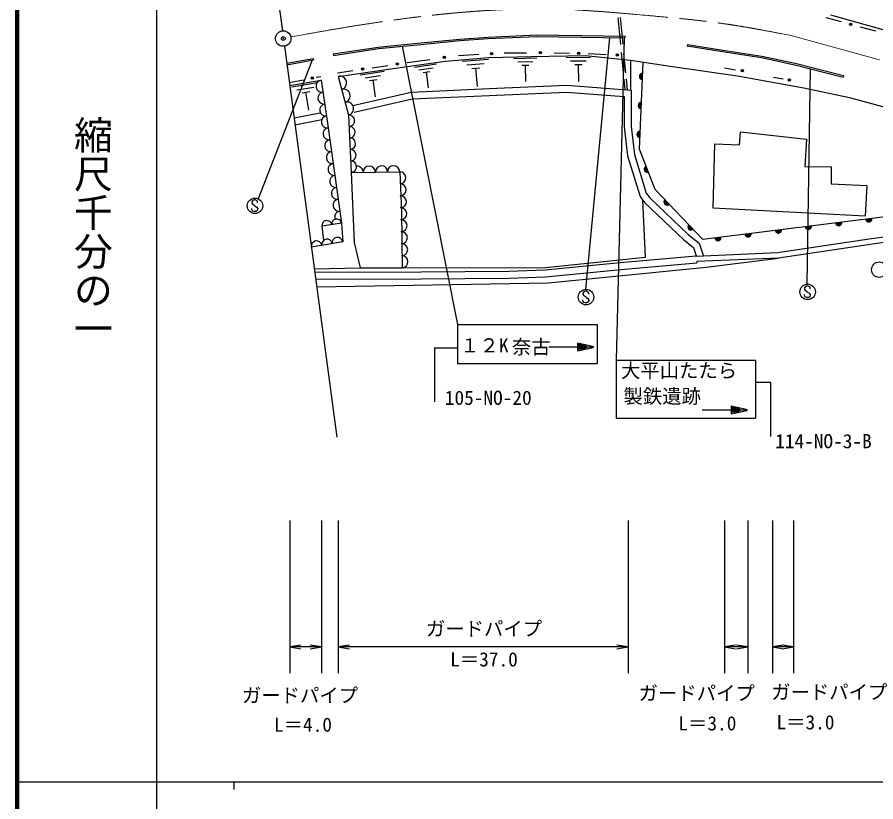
# Model space of a CAD drawing. Units: millimetres, scale not verified. Extents: x 40000 to 680000, y 20000 to 380000.
# Drawn here: x 40000 to 150910, y 202409 to 303718 of the extents above; entities that cross this region are included whole.
import ezdxf
from ezdxf.enums import TextEntityAlignment as Align

# ---------------------------------------------------------------- set-up
doc = ezdxf.new("R2010")
doc.units = ezdxf.units.MM
doc.header["$LTSCALE"] = 1000
doc.header["$PDMODE"] = 32
doc.header["$PDSIZE"] = 500
doc.linetypes.add('CHAIN', pattern=[18.5, 12, -1.5, 3.5, -1.5])
for name, color, linetype, lineweight in [('M-BGD', 7, 'Continuous', 25), ('M-BMK', 2, 'CHAIN', 13), ('M-BMK-SRVR', 3, 'Continuous', 25), ('M-STR-STR3', 7, 'Continuous', 25), ('M-STR-STRC', 7, 'Continuous', 25), ('M-TTL', 2, 'Continuous', 140), ('M-TTL-BAND', 7, 'Continuous', 25)]:
    doc.layers.add(name, color=color, linetype=linetype, lineweight=lineweight)
doc.layers.add('M-OTRS', color=6, linetype='Continuous')
doc.styles.add('@ＭＳ ゴシック', font='')
doc.styles.add('ＭＳ ゴシック', font='')
doc.styles.get('@ＭＳ ゴシック').set_extended_font_data('@MS Gothic')
doc.styles.get('ＭＳ ゴシック').set_extended_font_data('MS Gothic')

# ---------------------------------------------------------------- blocks, each defined once
blk = doc.blocks.new('open_arrow')
at = {"color": 0, "linetype": 'Continuous', "lineweight": -2}
blk.add_lwpolyline([(7.5, 1.25), (0, 0), (7.5, -1.25)], dxfattribs=at)

msp = doc.modelspace()

# ---------------------------------------------------------------- linework, layer by layer
at = {"layer": 'M-BGD'}
for p, q in [((145057, 304015), (157419, 300565)), ((117965, 300195), (117638, 303627)), ((118261, 300251), (117934, 303683)), ((144448, 303673), (146423, 303143)), ((148892, 302480), (150868, 301949)), ((91679, 300353), (97168, 300889)), ((91698, 300154), (97185, 300689)), ((97168, 300889), (100827, 301156)), ((97185, 300689), (100838, 300957)), ((100827, 301156), (107119, 301424)), ((100838, 300957), (107122, 301224)), ((107119, 301424), (112876, 301335)), ((107122, 301224), (112872, 301135)), ((112872, 301135), (118495, 301046)), ((112876, 301335), (118498, 301246)), ((118498, 301246), (118495, 301046)), ((80835, 298970), (86636, 299862)), ((80865, 298772), (86661, 299664)), ((86636, 299862), (91679, 300353)), ((86661, 299664), (91698, 300154)), ((126568, 300209), (126536, 300012)), ((126536, 300012), (131126, 299268)), ((126568, 300209), (131157, 299466)), ((131157, 299466), (136200, 298690)), ((74812, 297764), (78245, 298396)), ((78245, 298396), (78281, 298200)), ((80835, 298970), (80865, 298772)), ((95270, 298033), (100920, 298523)), ((97007, 298778), (99637, 298931)), ((100920, 298523), (106373, 298654)), ((102924, 299122), (105791, 299122)), ((104119, 298403), (107129, 298473)), ((106373, 298654), (113395, 298752)), ((109375, 299122), (111326, 299088)), ((110929, 298513), (114039, 298563)), ((113395, 298752), (119240, 298164)), ((113765, 299046), (116073, 298910)), ((118313, 296536), (118064, 299153)), ((118615, 296534), (118376, 299038)), ((131126, 299268), (136163, 298493)), ((136163, 298493), (140614, 297526)), ((136200, 298690), (140660, 297721)), ((74848, 297567), (78281, 298200)), ((85860, 297194), (87862, 297491)), ((88869, 297151), (95270, 298033)), ((90365, 297862), (93317, 298269)), ((91309, 297283), (94179, 297683)), ((97459, 298023), (100869, 298313)), ((98099, 297563), (100319, 297753)), ((104659, 297963), (106619, 298013)), ((105199, 297523), (106099, 297543)), ((105699, 295423), (105649, 297533)), ((111479, 298063), (113509, 298093)), ((112029, 297603), (112969, 297613)), ((112529, 295423), (112499, 297613)), ((119240, 298164), (119208, 294310)), ((119240, 298164), (124666, 297368)), ((120380, 286695), (120843, 297929)), ((124666, 297368), (133044, 296150)), ((140614, 297526), (144166, 296622)), ((140660, 297721), (144215, 296816)), ((81356, 296526), (83358, 296823)), ((81470, 296075), (88869, 297151)), ((84319, 296283), (87389, 296733)), ((84929, 295903), (86919, 296193)), ((91869, 296923), (93739, 297183)), ((92429, 296563), (93289, 296683)), ((93139, 294613), (92859, 296623)), ((98739, 297103), (99759, 297193)), ((99459, 294763), (99249, 297153)), ((131367, 297162), (132782, 296938)), ((133044, 296150), (141627, 294589)), ((144166, 296622), (146686, 295975)), ((144215, 296816), (146736, 296169)), ((146736, 296169), (146686, 295975)), ((75144, 295281), (76974, 295631)), ((75196, 294899), (79274, 295570)), ((75479, 294743), (78789, 295293)), ((78633, 295958), (79234, 296054)), ((79274, 295570), (80184, 289431)), ((81470, 296075), (82813, 291076)), ((85529, 295523), (86449, 295653)), ((86299, 293443), (85989, 295593)), ((118519, 294372), (118392, 295708)), ((118823, 294350), (118689, 295754)), ((137699, 295988), (138949, 295765)), ((76139, 294343), (78299, 294703)), ((76799, 293943), (77799, 294103)), ((77679, 291703), (77299, 294023)), ((83346, 292322), (90890, 294054)), ((90890, 294054), (100946, 294507)), ((100946, 294507), (110965, 294923)), ((100985, 293608), (110951, 294022)), ((110951, 294022), (118402, 293478)), ((110965, 294923), (119304, 294315)), ((119304, 294315), (119291, 289596)), ((141627, 294589), (147491, 293328)), ((83548, 291445), (91012, 293158)), ((91012, 293158), (100985, 293608)), ((118402, 293478), (118391, 289542)), ((147491, 293328), (153191, 291794)), ((75757, 290711), (79158, 291369)), ((82813, 291076), (83127, 283678)), ((75877, 289817), (79351, 290490)), ((118391, 289542), (118848, 285819)), ((119291, 289596), (119732, 286007)), ((80184, 289431), (81889, 277133)), ((133309, 287249), (133419, 288894)), ((133419, 288894), (141972, 287962)), ((129910, 279080), (130129, 287359)), ((130129, 287359), (133309, 287249)), ((141972, 287962), (141753, 284453)), ((122404, 281484), (120380, 286695)), ((118848, 285819), (120449, 280562)), ((119732, 286007), (121264, 280975)), ((141753, 284453), (145152, 284398)), ((145152, 284398), (145152, 282205)), ((83127, 283678), (89411, 283764)), ((83127, 283678), (83536, 274628)), ((89411, 283764), (89640, 278565)), ((145152, 282205), (149757, 281986)), ((149757, 281986), (149538, 278038)), ((121264, 280975), (121711, 280379)), ((128564, 275012), (122404, 281484)), ((120449, 280562), (121036, 279778)), ((121180, 272735), (120809, 280080)), ((121036, 279778), (126098, 274977)), ((121711, 280379), (126688, 275658)), ((89640, 278565), (89725, 271367)), ((159752, 278895), (128564, 275012)), ((149538, 278038), (129910, 279080)), ((81889, 277133), (79369, 276716)), ((79369, 276716), (79580, 274901)), ((81889, 277133), (82046, 274713)), ((163372, 276930), (150360, 275113)), ((163462, 276235), (150461, 274420)), ((126688, 275658), (128108, 274537)), ((150360, 275113), (138228, 273296)), ((82046, 274713), (77991, 274036)), ((83536, 274628), (84312, 271344)), ((126098, 274977), (127339, 273998)), ((127339, 273998), (127702, 272912)), ((128108, 274537), (128664, 272873)), ((150461, 274420), (138322, 272602)), ((117902, 272031), (127702, 272912)), ((127702, 272912), (127709, 272830)), ((138228, 273296), (127709, 272830)), ((108206, 271097), (117902, 272031)), ((108235, 271393), (121180, 272735)), ((117985, 271134), (127782, 272016)), ((138322, 272602), (127770, 272152)), ((127770, 272152), (127782, 272016)), ((129016, 271454), (138322, 272602)), ((78367, 271230), (84312, 271344)), ((78428, 270778), (92193, 270841)), ((84312, 271344), (89725, 271367)), ((89725, 271367), (108235, 271393)), ((92193, 270841), (103488, 270942)), ((103488, 270942), (108206, 271097)), ((108264, 270199), (117985, 271134)), ((108646, 269419), (129016, 271454)), ((78549, 269879), (92199, 269941)), ((92199, 269941), (103507, 270042)), ((103507, 270042), (108264, 270199)), ((78681, 268891), (108646, 269419))]:
    msp.add_line(p, q, dxfattribs=at)
for centre, radius in [((147658, 302811), 150), ((147658, 302811), 100), ((147658, 302811), 50), ((95162, 298524), 150), ((95162, 298524), 100), ((95162, 298524), 50), ((101280, 299027), 150), ((101280, 299027), 100), ((101280, 299027), 50), ((107583, 299122), 150), ((107583, 299122), 100), ((107583, 299122), 50), ((112546, 299067), 150), ((112546, 299067), 100), ((112546, 299067), 50), ((117515, 298825), 150), ((117515, 298825), 100), ((117515, 298825), 50), ((89113, 297677), 150), ((89113, 297677), 100), ((89113, 297677), 50), ((84609, 297009), 150), ((84609, 297009), 100), ((84609, 297009), 50), ((133667, 296798), 150), ((133667, 296798), 100), ((133667, 296798), 50), ((78118, 295849), 150), ((78118, 295849), 100), ((78118, 295849), 50), ((139730, 295625), 150), ((139730, 295625), 100), ((139730, 295625), 50)]:
    msp.add_circle(centre, radius, dxfattribs=at)
for centre, radius, start, end in [((120766, 296056), 400, 87.63945, 267.63945), ((120766, 296056), 400, 87.63945, 267.63945), ((120766, 296056), 350, 87.63945, 267.63945), ((120766, 296056), 300, 87.63945, 267.63945), ((120766, 296056), 250, 87.63945, 267.63945), ((120766, 296056), 200, 87.63945, 267.63945), ((120766, 296056), 150, 87.63945, 267.63945), ((120766, 296056), 100, 87.63945, 267.63945), ((79388, 294803), 776, 98.42697, 278.42697), ((81694, 295242), 863, 285.03326, 105.03326), ((120766, 296056), 50, 87.63945, 267.63945), ((79615, 293268), 776, 98.42697, 278.42697), ((82141, 293576), 863, 285.03326, 105.03326), ((79843, 291733), 776, 98.42697, 278.42697), ((82589, 291910), 863, 285.03326, 105.03326), ((120612, 292312), 400, 87.63945, 267.63945), ((120612, 292312), 400, 87.63945, 267.63945), ((120612, 292312), 350, 87.63945, 267.63945), ((120612, 292312), 300, 87.63945, 267.63945), ((120612, 292312), 250, 87.63945, 267.63945), ((120612, 292312), 200, 87.63945, 267.63945), ((120612, 292312), 150, 87.63945, 267.63945), ((120612, 292312), 100, 87.63945, 267.63945), ((120612, 292312), 50, 87.63945, 267.63945), ((80070, 290198), 776, 98.42697, 278.42697), ((82844, 290337), 740, 272.43195, 92.43195), ((82907, 288857), 740, 272.43195, 92.43195), ((80290, 288662), 776, 97.89513, 277.89513), ((120457, 288567), 400, 87.63945, 267.63945), ((120457, 288567), 400, 87.63945, 267.63945), ((120457, 288567), 350, 87.63945, 267.63945), ((120457, 288567), 300, 87.63945, 267.63945), ((120457, 288567), 250, 87.63945, 267.63945), ((120457, 288567), 200, 87.63945, 267.63945), ((120457, 288567), 150, 87.63945, 267.63945), ((120457, 288567), 100, 87.63945, 267.63945), ((120457, 288567), 50, 87.63945, 267.63945), ((80504, 287125), 776, 97.89513, 277.89513), ((82970, 287377), 740, 272.43195, 92.43195), ((80717, 285588), 776, 97.89513, 277.89513), ((83033, 285898), 740, 272.43195, 92.43195), ((83096, 284418), 740, 272.43195, 92.43195), ((80930, 284050), 776, 97.89513, 277.89513), ((83912, 283689), 786, 0.78126, 95.72203), ((85483, 283710), 786, 0.78126, 180.78126), ((87054, 283732), 786, 0.78126, 180.78126), ((88625, 283753), 786, 0.78126, 180.78126), ((121392, 284089), 400, 111.22366, 291.22366), ((121392, 284089), 400, 111.22366, 291.22366), ((121392, 284089), 350, 111.22366, 291.22366), ((121392, 284089), 300, 111.22366, 291.22366), ((121392, 284089), 250, 111.22366, 291.22366), ((121392, 284089), 200, 111.22366, 291.22366), ((121392, 284089), 150, 111.22366, 291.22366), ((121392, 284089), 100, 111.22366, 291.22366), ((121392, 284089), 50, 111.22366, 291.22366), ((81143, 282513), 776, 97.89513, 277.89513), ((89431, 282989), 775, 271.45189, 91.45189), ((81356, 280976), 776, 97.89513, 277.89513), ((89470, 281440), 775, 271.45189, 91.45189), ((89509, 279890), 775, 271.45189, 91.45189), ((81569, 279439), 776, 97.89513, 277.89513), ((123944, 279866), 400, 133.58935, 313.58935), ((123944, 279866), 400, 133.58935, 313.58935), ((123944, 279866), 350, 133.58935, 313.58935), ((123944, 279866), 300, 133.58935, 313.58935), ((123944, 279866), 250, 133.58935, 313.58935), ((123944, 279866), 200, 133.58935, 313.58935), ((123944, 279866), 150, 133.58935, 313.58935), ((123944, 279866), 100, 133.58935, 313.58935), ((123944, 279866), 50, 133.58935, 313.58935), ((81783, 277902), 776, 97.89513, 200.20022), ((89548, 278340), 775, 271.45189, 91.45189), ((79999, 276820), 639, 9.39245, 189.39245), ((81259, 277029), 639, 9.39245, 189.39245), ((89588, 276791), 775, 271.45189, 91.45189), ((150006, 277682), 400, 187.09632, 7.09632), ((150006, 277682), 400, 187.09632, 7.09632), ((150006, 277682), 350, 187.09632, 7.09632), ((150006, 277682), 300, 187.09632, 7.09632), ((150006, 277682), 250, 187.09632, 7.09632), ((150006, 277682), 200, 187.09632, 7.09632), ((150006, 277682), 150, 187.09632, 7.09632), ((150006, 277682), 100, 187.09632, 7.09632), ((150006, 277682), 50, 187.09632, 7.09632), ((127024, 276630), 400, 133.58935, 313.58935), ((127024, 276630), 400, 133.58935, 313.58935), ((127024, 276630), 350, 133.58935, 313.58935), ((127024, 276630), 300, 133.58935, 313.58935), ((127024, 276630), 250, 133.58935, 313.58935), ((127024, 276630), 200, 133.58935, 313.58935), ((127024, 276630), 150, 133.58935, 313.58935), ((127024, 276630), 100, 133.58935, 313.58935), ((127024, 276630), 50, 133.58935, 313.58935), ((138310, 276226), 400, 187.09632, 7.09632), ((138310, 276226), 400, 187.09632, 7.09632), ((138310, 276226), 350, 187.09632, 7.09632), ((138310, 276226), 300, 187.09632, 7.09632), ((138310, 276226), 250, 187.09632, 7.09632), ((138310, 276226), 200, 187.09632, 7.09632), ((138310, 276226), 150, 187.09632, 7.09632), ((138310, 276226), 100, 187.09632, 7.09632), ((138310, 276226), 50, 187.09632, 7.09632), ((142209, 276711), 400, 187.09632, 7.09632), ((142209, 276711), 400, 187.09632, 7.09632), ((142209, 276711), 350, 187.09632, 7.09632), ((142209, 276711), 300, 187.09632, 7.09632), ((142209, 276711), 250, 187.09632, 7.09632), ((142209, 276711), 200, 187.09632, 7.09632), ((142209, 276711), 150, 187.09632, 7.09632), ((142209, 276711), 100, 187.09632, 7.09632), ((142209, 276711), 50, 187.09632, 7.09632), ((146107, 277196), 400, 187.09632, 7.09632), ((146107, 277196), 400, 187.09632, 7.09632), ((146107, 277196), 350, 187.09632, 7.09632), ((146107, 277196), 300, 187.09632, 7.09632), ((146107, 277196), 250, 187.09632, 7.09632), ((146107, 277196), 200, 187.09632, 7.09632), ((146107, 277196), 150, 187.09632, 7.09632), ((146107, 277196), 100, 187.09632, 7.09632), ((146107, 277196), 50, 187.09632, 7.09632), ((80019, 274375), 685, 9.47832, 189.47832), ((81370, 274600), 685, 9.47832, 189.47832), ((89627, 275241), 775, 271.45189, 91.45189), ((130513, 275255), 400, 187.09632, 7.09632), ((130513, 275255), 400, 187.09632, 7.09632), ((130513, 275255), 350, 187.09632, 7.09632), ((130513, 275255), 300, 187.09632, 7.09632), ((130513, 275255), 250, 187.09632, 7.09632), ((130513, 275255), 200, 187.09632, 7.09632), ((130513, 275255), 150, 187.09632, 7.09632), ((130513, 275255), 100, 187.09632, 7.09632), ((130513, 275255), 50, 187.09632, 7.09632), ((134412, 275740), 400, 187.09632, 7.09632), ((134412, 275740), 400, 187.09632, 7.09632), ((134412, 275740), 350, 187.09632, 7.09632), ((134412, 275740), 300, 187.09632, 7.09632), ((134412, 275740), 250, 187.09632, 7.09632), ((134412, 275740), 200, 187.09632, 7.09632), ((134412, 275740), 150, 187.09632, 7.09632), ((134412, 275740), 100, 187.09632, 7.09632), ((134412, 275740), 50, 187.09632, 7.09632), ((78667, 274149), 685, 9.47832, 189.47832), ((89666, 273692), 775, 271.45189, 91.45189), ((89706, 272142), 775, 271.45189, 91.45189)]:
    msp.add_arc(centre, radius, start, end, dxfattribs=at)
at = {"layer": 'M-BMK'}
msp.add_line((139809, 301376), (171410, 292784), dxfattribs=at)
msp.add_open_spline([(75340, 301167), (78200, 301679), (81060, 302190), (83929, 302648), (86358, 303035), (88794, 303384), (91236, 303686), (94125, 304044), (97022, 304337), (99927, 304532), (103076, 304743), (106235, 304839), (109387, 304763), (113188, 304672), (116979, 304331), (120771, 303994), (124445, 303667), (128119, 303343), (131762, 302804), (134456, 302406), (137132, 301891), (139809, 301376)], degree=3, knots=[0, 0, 0, 0, 1, 1, 1, 2, 2, 2, 3, 3, 3, 4, 4, 4, 5, 5, 5, 6, 6, 6, 7, 7, 7, 7], dxfattribs=at)
at = {"layer": 'M-BMK-SRVR'}
for p, q in [((69964, 333939), (74251, 301949)), ((74516, 299970), (81280, 249496))]:
    msp.add_line(p, q, dxfattribs=at)
msp.add_circle((74362, 300957), 1000, dxfattribs=at)
at = {"layer": 'M-OTRS'}
msp.add_point((74365, 300961), dxfattribs=at)
at = {"layer": 'M-STR-STR3'}
for p, q in [((75198, 238726), (75198, 219021)), ((79288, 238726), (79288, 219021)), ((81466, 238726), (81466, 219021)), ((118918, 238726), (118918, 219021)), ((131355, 238726), (131355, 219021)), ((134367, 238726), (134367, 219021)), ((137555, 238726), (137555, 219021)), ((140293, 238726), (140293, 219021)), ((79288, 222403), (75198, 222403)), ((118918, 222403), (81466, 222403)), ((134367, 222403), (131355, 222403)), ((140293, 222403), (137555, 222403))]:
    msp.add_line(p, q, dxfattribs=at)
at = {"layer": 'M-STR-STRC'}
for p, q in [((113462, 268575), (116558, 301076)), ((117407, 259428), (118433, 300958)), ((96934, 264034), (89766, 299966)), ((78120, 298170), (71114, 280278)), ((142062, 269248), (142492, 297048)), ((70435, 280056), (70311, 279872)), ((70311, 279872), (70314, 279740)), ((70314, 279740), (70377, 279611)), ((70377, 279611), (70633, 279430)), ((70627, 280122), (70435, 280056)), ((70749, 280120), (70627, 280122)), ((70999, 280001), (70749, 280120)), ((71062, 279869), (70999, 280001)), ((71062, 279740), (71062, 279869)), ((70314, 278892), (70311, 279014)), ((70354, 278790), (70314, 278892)), ((70438, 278679), (70354, 278790)), ((70625, 278619), (70438, 278679)), ((70759, 278619), (70625, 278619)), ((70633, 279430), (70762, 279298)), ((70859, 278647), (70759, 278619)), ((70762, 279298), (70941, 279182)), ((71001, 278740), (70859, 278647)), ((70941, 279182), (71067, 278982)), ((71062, 278871), (71001, 278740)), ((71067, 278982), (71062, 278871)), ((141816, 268945), (141692, 268761)), ((141692, 268761), (141695, 268629)), ((141695, 268629), (141758, 268500)), ((141758, 268500), (142013, 268318)), ((142008, 269011), (141816, 268945)), ((142129, 269008), (142008, 269011)), ((142380, 268890), (142129, 269008)), ((142443, 268758), (142380, 268890)), ((142443, 268629), (142443, 268758)), ((113196, 268272), (113073, 268087)), ((113073, 268087), (113075, 267956)), ((113075, 267956), (113138, 267827)), ((113138, 267827), (113394, 267645)), ((113389, 268338), (113196, 268272)), ((113510, 268335), (113389, 268338)), ((113394, 267645), (113523, 267513)), ((113760, 268216), (113510, 268335)), ((113523, 267513), (113702, 267398)), ((113702, 267398), (113828, 267197)), ((113823, 268085), (113760, 268216)), ((113823, 267956), (113823, 268085)), ((141695, 267781), (141692, 267902)), ((141734, 267679), (141695, 267781)), ((141819, 267568), (141734, 267679)), ((142006, 267507), (141819, 267568)), ((142140, 267507), (142006, 267507)), ((142013, 268318), (142143, 268187)), ((142240, 267536), (142140, 267507)), ((142143, 268187), (142322, 268071)), ((142382, 267629), (142240, 267536)), ((142322, 268071), (142448, 267871)), ((142443, 267760), (142382, 267629)), ((142448, 267871), (142443, 267760)), ((113075, 267108), (113073, 267229)), ((113115, 267005), (113075, 267108)), ((113199, 266895), (113115, 267005)), ((113386, 266834), (113199, 266895)), ((113520, 266834), (113386, 266834)), ((113620, 266863), (113520, 266834)), ((113763, 266955), (113620, 266863)), ((113823, 267087), (113763, 266955)), ((113828, 267197), (113823, 267087)), ((96897, 264034), (114897, 264034)), ((96897, 264034), (96897, 259001)), ((114897, 264034), (114897, 259001)), ((93897, 261034), (96897, 261034)), ((93897, 261034), (93897, 254034)), ((108657, 261139), (114453, 261139)), ((112392, 261639), (112392, 260639)), ((113434, 261402), (112392, 261402)), ((113526, 261274), (112392, 261274)), ((112392, 260639), (114456, 261084)), ((113621, 261009), (112392, 261009)), ((113424, 260861), (112392, 260861)), ((112421, 261663), (114505, 261188)), ((96897, 259001), (114897, 259001)), ((117370, 259428), (135370, 259428)), ((117370, 259428), (117370, 251936)), ((135370, 259428), (135370, 251936)), ((135370, 256594), (137296, 256594)), ((137296, 256594), (137296, 249594)), ((128483, 253007), (134278, 253007)), ((132218, 253507), (132218, 252507)), ((133260, 253269), (132218, 253269)), ((133352, 253141), (132218, 253141)), ((132218, 252507), (134282, 252951)), ((133447, 252876), (132218, 252876)), ((132246, 253530), (134331, 253056)), ((117370, 251936), (135370, 251936)), ((133250, 252729), (132218, 252729))]:
    msp.add_line(p, q, dxfattribs=at)
for centre in [(70719, 279359), (151359, 271110), (113480, 267575), (142100, 268248)]:
    msp.add_circle(centre, 1000, dxfattribs=at)
at = {"layer": 'M-TTL'}
msp.add_line((40000, 380000), (40000, 20000), dxfattribs=at)
at = {"layer": 'M-TTL-BAND'}
for p, q in [((58000, 370000), (58000, 20000)), ((40000, 205000), (579000, 205000)), ((68000, 205000), (68000, 204000))]:
    msp.add_line(p, q, dxfattribs=at)

# ---------------------------------------------------------------- block references
at = {"layer": 'M-STR-STR3', "xscale": 193, "yscale": 193}
for p in [(75198, 222403), (81466, 222403), (131355, 222403), (137555, 222403)]:
    msp.add_blockref('open_arrow', p, dxfattribs=at)
at = {"layer": 'M-STR-STR3', "xscale": 193, "yscale": 193, "rotation": 180}
for p in [(79288, 222403), (118918, 222403), (134367, 222403), (140293, 222403)]:
    msp.add_blockref('open_arrow', p, dxfattribs=at)

# ---------------------------------------------------------------- texts
at = {"layer": 'M-STR-STR3', "style": 'ＭＳ ゴシック'}
for s, p in [('ガードパイプ', (92793, 225676)), ('L＝37.0', (95929, 221721)), ('ガードパイプ', (120270, 217357)), ('ガードパイプ', (137392, 217496)), ('ガードパイプ', (69028, 217072)), ('L＝4.0', (73174, 213286)), ('L＝3.0', (125412, 213460)), ('L＝3.0', (138080, 213599))]:
    msp.add_text(s, height=1833, dxfattribs=at).set_placement(p, align=Align.TOP_LEFT)
at = {"layer": 'M-STR-STRC', "style": 'ＭＳ ゴシック'}
for s, p in [('１２K', (97227, 259876)), ('奈古', (103895, 259683)), ('大平山たたら', (117992, 256623)), ('105-NO-20', (95238, 253113)), ('製鉄遺跡', (118317, 253310)), ('114-NO-3-B', (137912, 247509))]:
    msp.add_text(s, height=1833, dxfattribs=at).set_placement(p, align=Align.BOTTOM_LEFT)
at = {"layer": 'M-TTL-BAND', "style": '@ＭＳ ゴシック'}
msp.add_text('縮尺千分の一', height=3666, rotation=270, dxfattribs=at).set_placement((49777, 261030), align=Align.MIDDLE_RIGHT)

doc.saveas('drawing.dxf')
